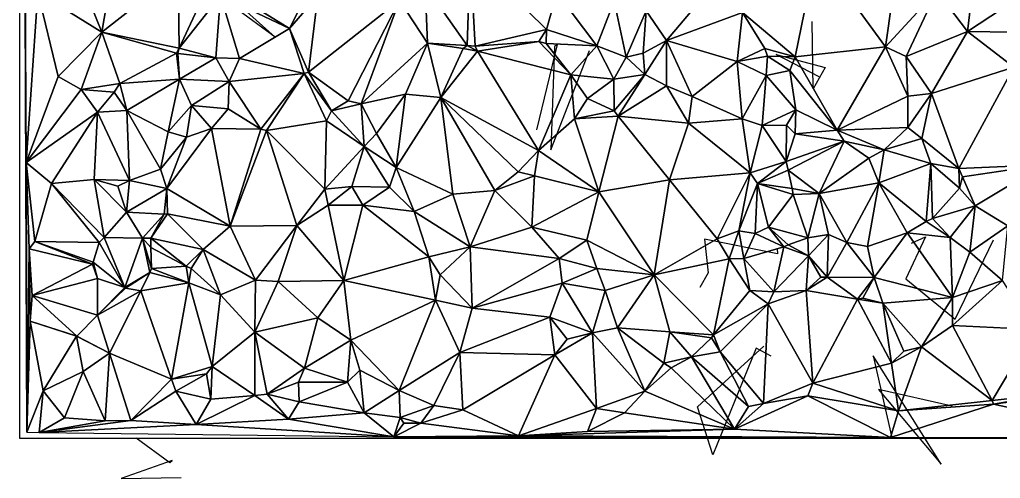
# Model space of a CAD drawing. Header units: metres. Extents: x -15.8 to 15, y -15.7 to 15.
# Drawn here: x -15 to 1.01, y -15.65 to -8.17 of the extents above; entities that cross this region are included whole.
import ezdxf

# ---------------------------------------------------------------- set-up
doc = ezdxf.new("R2010")
doc.units = ezdxf.units.M
for name, color, linetype in [('CRACKS', 1, 'Continuous'), ('STREET_MESH', 7, 'Continuous'), ('WATER_LINE', 5, 'Continuous')]:
    doc.layers.add(name, color=color, linetype=linetype)

msp = doc.modelspace()

# ---------------------------------------------------------------- linework, layer by layer
at = {"layer": 'CRACKS'}
for points in [[(-11.033, -7.741, 0.1), (-12.567, -6.872, 0.1), (-12.327, -7.108, 0.1), (-10.828, -8.455, 0.1), (-11.496, -7.964, 0.1)], [(-1.951, -9.101, 0.1), (-2.652, -8.736, 0.1), (-1.856, -8.946, 0.1), (-2.051, -9.294, 0.1), (-2.064, -8.195, 0.1)], [(-6.559, -9.962, 0.1), (-6.221, -8.57, 0.1), (-6.269, -8.603, 0.1), (-6.33, -10.289, 0.1), (-5.701, -8.668, 0.1)], [(-2.639, -11.905, 0.1), (-2.631, -11.99, 0.1), (-3.821, -11.75, 0.1), (-3.764, -12.297, 0.1), (-3.897, -12.539, 0.1)], [(-0.443, -11.815, 0.1), (-0.215, -11.711, 0.1), (-0.539, -12.398, 0.1), (0.269, -13.053, 0.1), (0.894, -11.758, 0.1)], [(-2.737, -13.66, 0.1), (-2.982, -13.527, 0.1), (-3.687, -15.269, 0.1), (-3.936, -14.484, 0.1), (-2.857, -13.493, 0.1)], [(0.218, -14.472, 0.1), (-0.982, -14.203, 0.1), (0.041, -15.422, 0.1), (-1.071, -13.651, 0.1), (-0.772, -14.962, 0.1)], [(-13.098, -14.989, 0.1), (-12.55, -15.394, 0.1), (-12.509, -15.362, 0.1), (-13.344, -15.653, 0.1), (-12.362, -15.639, 0.1)]]:
    msp.add_polyline3d(points, dxfattribs=at)
at = {"layer": 'STREET_MESH'}
for points in [[(-14.915, -6.55), (-14.985, 6.893), (-14.884, -14.901)], [(-14.915, -6.55), (-14.891, -10.498), (-14.702, -7.719)], [(-14.891, -10.498), (-14.915, -6.55), (-14.884, -14.901)], [(-0.645, -7.033), (-1.996, -7.067), (-0.869, -8.61)], [(-0.033, -7.695), (-0.645, -7.033), (-0.869, -8.61)], [(-8.383, -7.61), (-7.696, -8.588), (-7.648, -7.096)], [(-7.696, -8.588), (-7.563, -8.601), (-7.648, -7.096)], [(-7.648, -7.096), (-6.401, -8.33), (-6.233, -7.723)], [(-7.648, -7.096), (-7.563, -8.601), (-6.401, -8.33)], [(-2.345, -8.775), (-1.996, -7.067), (-3.201, -8.052)], [(-1.996, -7.067), (-2.345, -8.775), (-0.869, -8.61)], [(-13.46, -7.219), (-13.933, -7.68), (-13.66, -8.371)], [(-12.41, -7.391), (-13.46, -7.219), (-13.66, -8.371)], [(-12.396, -8.631), (-12.41, -7.391), (-13.66, -8.371)], [(-12.41, -7.391), (-12.396, -8.631), (-11.91, -7.585)], [(-3.565, -7.467), (-4.773, -8.024), (-4.444, -8.507)], [(-3.201, -8.052), (-3.565, -7.467), (-4.444, -8.507)], [(-13.66, -8.371), (-13.933, -7.68), (-14.702, -7.719)], [(-12.396, -8.631), (-11.722, -7.771), (-11.91, -7.585)], [(-11.722, -7.771), (-10.597, -8.311), (-11.627, -7.671)], [(-10.597, -8.311), (-10.247, -7.617), (-11.627, -7.671)], [(-10.247, -7.617), (-10.597, -8.311), (-10.133, -7.772)], [(-8.383, -7.61), (-8.798, -7.855), (-8.344, -8.552)], [(-7.696, -8.588), (-8.383, -7.61), (-8.344, -8.552)], [(0.466, -8.362), (0.567, -7.538), (-0.033, -7.695)], [(1.232, -7.858), (0.567, -7.538), (0.466, -8.362)], [(-14.891, -10.498), (-14.368, -9.096), (-14.702, -7.719)], [(-14.368, -9.096), (-13.66, -8.371), (-14.702, -7.719)], [(-11.798, -8.789), (-11.722, -7.771), (-12.396, -8.631)], [(-11.722, -7.771), (-11.798, -8.789), (-11.413, -8.8)], [(-10.597, -8.311), (-11.722, -7.771), (-11.413, -8.8)], [(-10.597, -8.311), (-10.286, -9.026), (-10.133, -7.772)], [(-10.286, -9.026), (-8.798, -7.855), (-10.133, -7.772)], [(-6.401, -8.33), (-5.58, -8.592), (-6.233, -7.723)], [(-5.58, -8.592), (-5.299, -7.867), (-6.233, -7.723)], [(-0.532, -8.767), (-0.033, -7.695), (-0.869, -8.61)], [(-0.532, -8.767), (0.466, -8.362), (-0.033, -7.695)], [(-8.798, -7.855), (-10.286, -9.026), (-9.64, -9.489)], [(-9.426, -9.541), (-8.798, -7.855), (-9.64, -9.489)], [(-8.798, -7.855), (-9.426, -9.541), (-8.344, -8.552)], [(-5.299, -7.867), (-5.58, -8.592), (-5.103, -8.777)], [(-4.773, -8.024), (-5.299, -7.867), (-5.103, -8.777)], [(1.232, -7.858), (0.466, -8.362), (1.203, -8.373)], [(-4.826, -8.716), (-4.773, -8.024), (-5.103, -8.777)], [(-4.773, -8.024), (-4.826, -8.716), (-4.444, -8.507)], [(-3.292, -8.852), (-3.201, -8.052), (-4.444, -8.507)], [(-3.292, -8.852), (-2.84, -8.64), (-3.201, -8.052)], [(-2.84, -8.64), (-2.345, -8.775), (-3.201, -8.052)], [(-10.355, -9.043), (-10.597, -8.311), (-11.413, -8.8)], [(-10.597, -8.311), (-10.355, -9.043), (-10.286, -9.026)], [(-14.368, -9.096), (-13.993, -9.306), (-13.66, -8.371)], [(-13.993, -9.306), (-13.363, -9.208), (-13.66, -8.371)], [(-12.44, -8.712), (-12.396, -8.631), (-13.66, -8.371)], [(-13.363, -9.208), (-12.44, -8.712), (-13.66, -8.371)], [(-6.401, -8.33), (-7.563, -8.601), (-6.527, -8.522)], [(-6.405, -8.558), (-6.401, -8.33), (-6.527, -8.522)], [(-6.405, -8.558), (-5.58, -8.592), (-6.401, -8.33)], [(0.466, -8.362), (-0.532, -8.767), (-0.12, -9.369)], [(1.222, -8.944), (0.466, -8.362), (-0.12, -9.369)], [(0.466, -8.362), (1.222, -8.944), (1.203, -8.373)], [(-12.44, -8.712), (-12.419, -8.72), (-12.396, -8.631)], [(-12.419, -8.72), (-11.798, -8.789), (-12.396, -8.631)], [(-9.426, -9.541), (-8.7, -9.382), (-8.344, -8.552)], [(-8.7, -9.382), (-8.126, -9.437), (-8.344, -8.552)], [(-7.759, -8.637), (-7.696, -8.588), (-8.344, -8.552)], [(-8.126, -9.437), (-7.759, -8.637), (-8.344, -8.552)], [(-7.759, -8.637), (-8.126, -9.437), (-7.528, -8.683)], [(-7.696, -8.588), (-7.759, -8.637), (-7.528, -8.683)], [(-7.563, -8.601), (-7.696, -8.588), (-7.528, -8.683)], [(-7.563, -8.601), (-7.528, -8.683), (-6.527, -8.522)], [(-7.528, -8.683), (-6.006, -9.065), (-6.527, -8.522)], [(-6.006, -9.065), (-6.405, -8.558), (-6.527, -8.522)], [(-5.58, -8.592), (-6.405, -8.558), (-6.006, -9.065)], [(-5.303, -9.139), (-5.58, -8.592), (-6.006, -9.065)], [(-5.58, -8.592), (-5.303, -9.139), (-5.103, -8.777)], [(-4.826, -8.716), (-4.796, -9.059), (-4.444, -8.507)], [(-4.796, -9.059), (-4.445, -9.244), (-4.444, -8.507)], [(-4.445, -9.244), (-4.025, -9.421), (-4.444, -8.507)], [(-4.025, -9.421), (-3.292, -8.852), (-4.444, -8.507)], [(-3.292, -8.852), (-2.794, -8.761), (-2.84, -8.64)], [(-2.794, -8.761), (-2.345, -8.775), (-2.84, -8.64)], [(-2.345, -8.775), (-1.658, -9.972), (-0.869, -8.61)], [(-1.658, -9.972), (-0.504, -9.413), (-0.869, -8.61)], [(-0.504, -9.413), (-0.532, -8.767), (-0.869, -8.61)], [(-12.389, -9.14), (-12.44, -8.712), (-13.363, -9.208)], [(-12.419, -8.72), (-12.44, -8.712), (-12.389, -9.14)], [(-11.798, -8.789), (-12.419, -8.72), (-12.389, -9.14)], [(-11.798, -8.789), (-12.389, -9.14), (-11.579, -9.175)], [(-11.413, -8.8), (-11.798, -8.789), (-11.579, -9.175)], [(-10.355, -9.043), (-11.413, -8.8), (-11.579, -9.175)], [(-8.126, -9.437), (-6.533, -10.3), (-7.528, -8.683)], [(-7.528, -8.683), (-6.533, -10.3), (-6.006, -9.065)], [(-5.303, -9.139), (-4.796, -9.059), (-5.103, -8.777)], [(-4.796, -9.059), (-4.826, -8.716), (-5.103, -8.777)], [(-2.817, -9.079), (-2.794, -8.761), (-3.292, -8.852)], [(-2.432, -8.995), (-2.794, -8.761), (-2.817, -9.079)], [(-2.794, -8.761), (-2.432, -8.995), (-2.345, -8.775)], [(-2.345, -8.775), (-2.432, -8.995), (-1.658, -9.972)], [(-0.532, -8.767), (-0.504, -9.413), (-0.12, -9.369)], [(-4.025, -9.421), (-3.206, -9.783), (-3.292, -8.852)], [(-3.206, -9.783), (-2.817, -9.079), (-3.292, -8.852)], [(1.222, -8.944), (-0.12, -9.369), (0.326, -10.598)], [(1.707, -10.534), (1.222, -8.944), (0.326, -10.598)], [(-13.993, -9.306), (-14.368, -9.096), (-14.891, -10.498)], [(-11.064, -9.954), (-10.355, -9.043), (-11.579, -9.175)], [(-11.064, -9.954), (-10.973, -9.976), (-10.355, -9.043)], [(-10.973, -9.976), (-9.991, -9.816), (-10.355, -9.043)], [(-10.355, -9.043), (-9.909, -9.654), (-10.286, -9.026)], [(-9.991, -9.816), (-9.909, -9.654), (-10.355, -9.043)], [(-10.286, -9.026), (-9.909, -9.654), (-9.64, -9.489)], [(-6.533, -10.3), (-5.945, -9.786), (-6.006, -9.065)], [(-5.733, -9.454), (-5.303, -9.139), (-6.006, -9.065)], [(-5.945, -9.786), (-5.733, -9.454), (-6.006, -9.065)], [(-4.796, -9.059), (-5.303, -9.139), (-5.298, -9.657)], [(-5.23, -9.741), (-4.796, -9.059), (-5.298, -9.657)], [(-4.445, -9.244), (-4.796, -9.059), (-5.23, -9.741)], [(-2.817, -9.079), (-3.206, -9.783), (-2.881, -9.895)], [(-2.332, -9.637), (-2.817, -9.079), (-2.881, -9.895)], [(-2.432, -8.995), (-2.817, -9.079), (-2.332, -9.637)], [(-2.432, -8.995), (-2.332, -9.637), (-1.658, -9.972)], [(-13.454, -9.349), (-13.363, -9.208), (-13.993, -9.306)], [(-13.363, -9.208), (-13.454, -9.349), (-13.249, -9.65)], [(-12.389, -9.14), (-13.363, -9.208), (-13.249, -9.65)], [(-12.573, -9.995), (-12.389, -9.14), (-13.249, -9.65)], [(-12.389, -9.14), (-12.573, -9.995), (-12.192, -9.569)], [(-12.389, -9.14), (-12.192, -9.569), (-11.579, -9.175)], [(-12.192, -9.569), (-11.596, -9.621), (-11.579, -9.175)], [(-11.596, -9.621), (-11.064, -9.954), (-11.579, -9.175)], [(-5.303, -9.139), (-5.733, -9.454), (-5.298, -9.657)], [(-4.083, -9.856), (-4.445, -9.244), (-5.23, -9.741)], [(-4.445, -9.244), (-4.083, -9.856), (-4.025, -9.421)], [(-13.73, -9.679), (-13.993, -9.306), (-14.891, -10.498)], [(-13.73, -9.679), (-13.454, -9.349), (-13.993, -9.306)], [(-13.454, -9.349), (-13.73, -9.679), (-13.249, -9.65)], [(-9.426, -9.541), (-9.176, -10.027), (-8.7, -9.382)], [(-9.176, -10.027), (-8.853, -10.577), (-8.7, -9.382)], [(-8.7, -9.382), (-8.853, -10.577), (-8.126, -9.437)], [(-8.126, -9.437), (-8.853, -10.577), (-7.932, -11.017)], [(-8.126, -9.437), (-7.932, -11.017), (-7.242, -10.955)], [(-6.863, -10.649), (-8.126, -9.437), (-7.242, -10.955)], [(-8.126, -9.437), (-6.863, -10.649), (-6.533, -10.3)], [(-4.083, -9.856), (-3.206, -9.783), (-4.025, -9.421)], [(-0.507, -9.925), (-0.504, -9.413), (-1.658, -9.972)], [(-0.507, -9.925), (-0.275, -10.104), (-0.12, -9.369)], [(-0.504, -9.413), (-0.507, -9.925), (-0.12, -9.369)], [(-0.12, -9.369), (-0.275, -10.104), (0.326, -10.598)], [(-12.573, -9.995), (-12.276, -10.082), (-12.192, -9.569)], [(-12.276, -10.082), (-11.866, -9.942), (-12.192, -9.569)], [(-11.866, -9.942), (-11.596, -9.621), (-12.192, -9.569)], [(-9.909, -9.654), (-9.426, -9.541), (-9.64, -9.489)], [(-9.909, -9.654), (-9.376, -10.237), (-9.426, -9.541)], [(-9.376, -10.237), (-9.176, -10.027), (-9.426, -9.541)], [(-5.733, -9.454), (-5.945, -9.786), (-5.298, -9.657)], [(-14.478, -10.84), (-13.73, -9.679), (-14.891, -10.498)], [(-13.73, -9.679), (-14.478, -10.84), (-13.783, -10.775)], [(-13.207, -10.794), (-13.73, -9.679), (-13.783, -10.775)], [(-13.73, -9.679), (-13.207, -10.794), (-13.249, -9.65)], [(-12.7, -10.608), (-12.573, -9.995), (-13.249, -9.65)], [(-13.207, -10.794), (-12.7, -10.608), (-13.249, -9.65)], [(-11.064, -9.954), (-11.596, -9.621), (-11.866, -9.942)], [(-9.376, -10.237), (-9.909, -9.654), (-9.991, -9.816)], [(-5.945, -9.786), (-5.23, -9.741), (-5.298, -9.657)], [(-5.55, -10.979), (-5.23, -9.741), (-5.945, -9.786)], [(-5.23, -9.741), (-5.55, -10.979), (-4.396, -10.781)], [(-4.083, -9.856), (-5.23, -9.741), (-4.396, -10.781)], [(-2.483, -9.891), (-2.332, -9.637), (-2.881, -9.895)], [(-2.483, -9.891), (-2.343, -10.032), (-2.332, -9.637)], [(-2.332, -9.637), (-2.343, -10.032), (-1.658, -9.972)], [(-9.991, -9.816), (-10.973, -9.976), (-10.018, -10.932)], [(-9.376, -10.237), (-9.991, -9.816), (-10.018, -10.932)], [(-5.55, -10.979), (-5.945, -9.786), (-6.533, -10.3)], [(-3.077, -10.665), (-4.083, -9.856), (-4.396, -10.781)], [(-3.206, -9.783), (-4.083, -9.856), (-3.077, -10.665)], [(-3.206, -9.783), (-3.077, -10.665), (-2.881, -9.895)], [(-3.077, -10.665), (-2.491, -10.48), (-2.881, -9.895)], [(-2.491, -10.48), (-2.483, -9.891), (-2.881, -9.895)], [(-2.343, -10.032), (-2.483, -9.891), (-2.491, -10.48)], [(-12.276, -10.082), (-12.573, -9.995), (-12.7, -10.608)], [(-12.595, -10.924), (-12.276, -10.082), (-12.7, -10.608)], [(-12.276, -10.082), (-12.595, -10.924), (-11.866, -9.942)], [(-12.595, -10.924), (-11.561, -11.535), (-11.866, -9.942)], [(-11.561, -11.535), (-11.064, -9.954), (-11.866, -9.942)], [(-11.064, -9.954), (-11.561, -11.535), (-10.973, -9.976)], [(-11.561, -11.535), (-10.476, -11.525), (-10.973, -9.976)], [(-10.973, -9.976), (-10.476, -11.525), (-10.018, -10.932)], [(-9.176, -10.027), (-9.376, -10.237), (-8.853, -10.577)], [(-1.543, -10.152), (-2.343, -10.032), (-2.491, -10.48)], [(-2.343, -10.032), (-1.543, -10.152), (-1.658, -9.972)], [(-0.894, -10.292), (-0.507, -9.925), (-1.658, -9.972)], [(-1.543, -10.152), (-0.894, -10.292), (-1.658, -9.972)], [(-0.275, -10.104), (-0.507, -9.925), (-0.894, -10.292)], [(-9.579, -10.887), (-9.376, -10.237), (-10.018, -10.932)], [(-8.965, -10.899), (-9.376, -10.237), (-9.579, -10.887)], [(-9.376, -10.237), (-8.965, -10.899), (-8.853, -10.577)], [(-2.46, -10.621), (-1.543, -10.152), (-2.491, -10.48)], [(-1.95, -11.003), (-1.543, -10.152), (-2.46, -10.621)], [(-1.139, -10.428), (-1.543, -10.152), (-1.95, -11.003)], [(-1.543, -10.152), (-1.139, -10.428), (-0.894, -10.292)], [(-0.275, -10.104), (-0.894, -10.292), (-0.128, -10.516)], [(0.326, -10.598), (-0.275, -10.104), (-0.128, -10.516)], [(-6.863, -10.649), (-6.596, -10.715), (-6.533, -10.3)], [(-6.596, -10.715), (-5.55, -10.979), (-6.533, -10.3)], [(-0.894, -10.292), (-1.139, -10.428), (-0.979, -10.83)], [(-0.894, -10.292), (-0.979, -10.83), (-0.128, -10.516)], [(-14.845, -11.908), (-14.891, -10.498), (-14.884, -14.901)], [(-14.752, -11.788), (-14.478, -10.84), (-14.891, -10.498)], [(-14.845, -11.908), (-14.752, -11.788), (-14.891, -10.498)], [(-2.491, -10.48), (-3.077, -10.665), (-2.958, -10.843)], [(-2.46, -10.621), (-2.491, -10.48), (-2.958, -10.843)], [(-1.139, -10.428), (-1.95, -11.003), (-0.979, -10.83)], [(-0.979, -10.83), (-0.208, -11.46), (-0.128, -10.516)], [(-0.208, -11.46), (-0.105, -11.413), (-0.128, -10.516)], [(0.339, -10.915), (0.326, -10.598), (-0.128, -10.516)], [(-0.105, -11.413), (0.339, -10.915), (-0.128, -10.516)], [(0.387, -10.733), (1.707, -10.534), (0.326, -10.598)], [(0.595, -11.207), (1.707, -10.534), (0.387, -10.733)], [(1.707, -10.534), (0.595, -11.207), (1.127, -11.532)], [(-13.207, -10.794), (-12.595, -10.924), (-12.7, -10.608)], [(-8.853, -10.577), (-8.965, -10.899), (-8.559, -11.3)], [(-8.853, -10.577), (-8.559, -11.3), (-7.932, -11.017)], [(-6.596, -10.715), (-6.863, -10.649), (-7.242, -10.955)], [(-6.64, -11.553), (-6.596, -10.715), (-7.242, -10.955)], [(-6.596, -10.715), (-6.64, -11.553), (-5.55, -10.979)], [(-3.077, -10.665), (-4.396, -10.781), (-3.615, -11.744)], [(-3.264, -11.611), (-3.077, -10.665), (-3.615, -11.744)], [(-3.077, -10.665), (-3.264, -11.611), (-2.958, -10.843)], [(-2.46, -10.621), (-2.958, -10.843), (-2.392, -10.921)], [(-1.95, -11.003), (-2.46, -10.621), (-2.392, -10.921)], [(0.339, -10.915), (0.387, -10.733), (0.326, -10.598)], [(-14.752, -11.788), (-13.7, -11.805), (-14.478, -10.84)], [(-14.478, -10.84), (-13.62, -11.719), (-13.783, -10.775)], [(-13.7, -11.805), (-13.62, -11.719), (-14.478, -10.84)], [(-13.397, -10.885), (-13.783, -10.775), (-13.257, -11.308)], [(-13.397, -10.885), (-13.207, -10.794), (-13.783, -10.775)], [(-13.783, -10.775), (-13.62, -11.719), (-13.257, -11.308)], [(-13.207, -10.794), (-13.397, -10.885), (-13.257, -11.308)], [(-12.595, -10.924), (-13.207, -10.794), (-13.257, -11.308)], [(-4.396, -10.781), (-5.55, -10.979), (-4.646, -12.33)], [(-4.396, -10.781), (-4.646, -12.33), (-3.615, -11.744)], [(-3.264, -11.611), (-2.994, -11.654), (-2.958, -10.843)], [(-2.994, -11.654), (-2.779, -11.555), (-2.958, -10.843)], [(-2.958, -10.843), (-2.379, -11.019), (-2.392, -10.921)], [(-2.779, -11.555), (-2.379, -11.019), (-2.958, -10.843)], [(-1.95, -11.003), (-1.501, -11.802), (-0.979, -10.83)], [(-0.979, -10.83), (-1.501, -11.802), (-1.162, -11.866)], [(-0.515, -11.646), (-0.979, -10.83), (-1.162, -11.866)], [(-0.515, -11.646), (-0.208, -11.46), (-0.979, -10.83)], [(0.339, -10.915), (0.595, -11.207), (0.387, -10.733)], [(-12.639, -11.342), (-12.595, -10.924), (-13.257, -11.308)], [(-12.595, -10.924), (-12.639, -11.342), (-12.585, -11.338)], [(-11.561, -11.535), (-12.595, -10.924), (-12.585, -11.338)], [(-10.476, -11.525), (-9.963, -11.192), (-10.018, -10.932)], [(-9.963, -11.192), (-9.579, -10.887), (-10.018, -10.932)], [(-9.579, -10.887), (-9.963, -11.192), (-9.4, -11.193)], [(-8.965, -10.899), (-9.579, -10.887), (-9.4, -11.193)], [(-8.559, -11.3), (-8.965, -10.899), (-9.4, -11.193)], [(-8.559, -11.3), (-7.645, -11.872), (-7.932, -11.017)], [(-7.932, -11.017), (-7.645, -11.872), (-7.242, -10.955)], [(-7.645, -11.872), (-6.64, -11.553), (-7.242, -10.955)], [(-5.55, -10.979), (-6.64, -11.553), (-5.745, -11.763)], [(-4.646, -12.33), (-5.55, -10.979), (-5.745, -11.763)], [(-2.379, -11.019), (-2.779, -11.555), (-2.138, -11.726)], [(-2.379, -11.019), (-1.95, -11.003), (-2.392, -10.921)], [(-1.95, -11.003), (-2.379, -11.019), (-2.138, -11.726)], [(-1.798, -11.672), (-1.95, -11.003), (-2.138, -11.726)], [(-1.798, -11.672), (-1.501, -11.802), (-1.95, -11.003)], [(-0.105, -11.413), (0.595, -11.207), (0.339, -10.915)], [(-10.476, -11.525), (-9.711, -12.421), (-9.963, -11.192)], [(-9.963, -11.192), (-9.711, -12.421), (-9.4, -11.193)], [(-9.711, -12.421), (-8.324, -12.039), (-9.4, -11.193)], [(-8.324, -12.039), (-8.559, -11.3), (-9.4, -11.193)], [(-13.62, -11.719), (-12.992, -11.73), (-13.257, -11.308)], [(-12.992, -11.73), (-12.639, -11.342), (-13.257, -11.308)], [(-12.992, -11.73), (-12.86, -11.734), (-12.639, -11.342)], [(-12.585, -11.338), (-12.86, -11.734), (-12.005, -11.92)], [(-12.639, -11.342), (-12.86, -11.734), (-12.585, -11.338)], [(-11.561, -11.535), (-12.585, -11.338), (-12.005, -11.92)], [(-8.324, -12.039), (-7.645, -11.872), (-8.559, -11.3)], [(0.188, -11.719), (0.595, -11.207), (-0.105, -11.413)], [(0.188, -11.719), (0.509, -11.96), (0.595, -11.207)], [(0.595, -11.207), (0.509, -11.96), (1.127, -11.532)], [(-0.515, -11.646), (0.188, -11.719), (-0.208, -11.46)], [(0.188, -11.719), (-0.105, -11.413), (-0.208, -11.46)], [(-11.152, -12.42), (-11.561, -11.535), (-12.005, -11.92)], [(-10.476, -11.525), (-11.561, -11.535), (-11.152, -12.42)], [(-10.476, -11.525), (-11.152, -12.42), (-10.78, -12.437)], [(-9.711, -12.421), (-10.476, -11.525), (-10.78, -12.437)], [(-6.64, -11.553), (-7.645, -11.872), (-6.195, -12.065)], [(-6.64, -11.553), (-6.195, -12.065), (-5.745, -11.763)], [(-3.42, -12.068), (-3.264, -11.611), (-3.615, -11.744)], [(-3.42, -12.068), (-3.182, -12.062), (-3.264, -11.611)], [(-3.264, -11.611), (-3.182, -12.062), (-2.994, -11.654)], [(-2.994, -11.654), (-3.182, -12.062), (-2.528, -11.874)], [(-2.779, -11.555), (-2.994, -11.654), (-2.528, -11.874)], [(-2.138, -11.726), (-2.779, -11.555), (-2.46, -11.844)], [(-2.46, -11.844), (-2.779, -11.555), (-2.528, -11.874)], [(-2.128, -12.021), (-1.798, -11.672), (-2.138, -11.726)], [(-1.819, -12.368), (-1.798, -11.672), (-2.128, -12.021)], [(-1.501, -11.802), (-1.798, -11.672), (-1.819, -12.368)], [(-1.052, -12.376), (-0.515, -11.646), (-1.162, -11.866)], [(-0.515, -11.646), (-1.052, -12.376), (0.224, -12.701)], [(0.188, -11.719), (-0.515, -11.646), (0.224, -12.701)], [(0.509, -11.96), (1.04, -12.426), (1.127, -11.532)], [(-13.812, -12.155), (-14.752, -11.788), (-14.845, -11.908)], [(-14.752, -11.788), (-13.798, -12.124), (-13.7, -11.805)], [(-13.812, -12.155), (-13.798, -12.124), (-14.752, -11.788)], [(-13.7, -11.805), (-13.798, -12.124), (-13.285, -12.539)], [(-13.62, -11.719), (-13.7, -11.805), (-13.285, -12.539)], [(-12.992, -11.73), (-13.62, -11.719), (-13.285, -12.539)], [(-12.877, -12.291), (-12.992, -11.73), (-13.285, -12.539)], [(-12.992, -11.73), (-12.877, -12.291), (-12.846, -12.225)], [(-12.857, -11.883), (-12.992, -11.73), (-12.846, -12.225)], [(-12.86, -11.734), (-12.992, -11.73), (-12.857, -11.883)], [(-12.86, -11.734), (-12.28, -12.192), (-12.005, -11.92)], [(-12.86, -11.734), (-12.857, -11.883), (-12.28, -12.192)], [(-6.195, -12.065), (-5.578, -12.227), (-5.745, -11.763)], [(-5.578, -12.227), (-4.646, -12.33), (-5.745, -11.763)], [(-4.646, -12.33), (-3.42, -12.068), (-3.615, -11.744)], [(-2.128, -12.021), (-2.138, -11.726), (-2.46, -11.844)], [(-1.052, -12.376), (-1.501, -11.802), (-1.819, -12.368)], [(-1.501, -11.802), (-1.052, -12.376), (-1.162, -11.866)], [(0.509, -11.96), (0.188, -11.719), (0.224, -12.701)], [(-14.826, -13.085), (-14.845, -11.908), (-14.884, -14.901)], [(-14.845, -11.908), (-14.826, -13.085), (-14.795, -12.668)], [(-13.812, -12.155), (-14.845, -11.908), (-14.795, -12.668)], [(-12.28, -12.192), (-12.857, -11.883), (-12.846, -12.225)], [(-12.28, -12.192), (-12.201, -12.225), (-12.005, -11.92)], [(-12.005, -11.92), (-12.201, -12.225), (-11.723, -12.659)], [(-11.152, -12.42), (-12.005, -11.92), (-11.723, -12.659)], [(-7.645, -11.872), (-8.324, -12.039), (-8.138, -12.33)], [(-7.645, -11.872), (-8.138, -12.33), (-7.615, -12.874)], [(-6.195, -12.065), (-7.645, -11.872), (-7.615, -12.874)], [(-3.182, -12.062), (-2.691, -12.606), (-2.528, -11.874)], [(-2.691, -12.606), (-2.128, -12.021), (-2.528, -11.874)], [(-2.128, -12.021), (-2.46, -11.844), (-2.528, -11.874)], [(0.509, -11.96), (0.224, -12.701), (1.04, -12.426)], [(-13.726, -12.388), (-13.812, -12.155), (-14.795, -12.668)], [(-13.798, -12.124), (-13.812, -12.155), (-13.726, -12.388)], [(-13.798, -12.124), (-13.726, -12.388), (-13.285, -12.539)], [(-9.711, -12.421), (-8.213, -12.744), (-8.324, -12.039)], [(-8.324, -12.039), (-8.213, -12.744), (-8.138, -12.33)], [(-6.195, -12.065), (-7.615, -12.874), (-6.148, -12.469)], [(-5.578, -12.227), (-6.195, -12.065), (-6.148, -12.469)], [(-3.677, -13.31), (-3.42, -12.068), (-4.646, -12.33)], [(-3.42, -12.068), (-3.677, -13.31), (-3.082, -12.585)], [(-3.182, -12.062), (-3.42, -12.068), (-3.082, -12.585)], [(-3.182, -12.062), (-3.082, -12.585), (-2.691, -12.606)], [(-2.166, -12.585), (-2.128, -12.021), (-2.691, -12.606)], [(-1.925, -12.368), (-2.128, -12.021), (-2.166, -12.585)], [(-1.925, -12.368), (-1.819, -12.368), (-2.128, -12.021)], [(-13.272, -12.551), (-12.877, -12.291), (-13.285, -12.539)], [(-12.877, -12.291), (-13.272, -12.551), (-13.023, -12.593)], [(-12.877, -12.291), (-13.023, -12.593), (-12.24, -12.46)], [(-12.846, -12.225), (-12.877, -12.291), (-12.24, -12.46)], [(-12.28, -12.192), (-12.846, -12.225), (-12.24, -12.46)], [(-12.201, -12.225), (-12.28, -12.192), (-12.24, -12.46)], [(-12.201, -12.225), (-12.24, -12.46), (-11.723, -12.659)], [(-5.445, -12.587), (-5.578, -12.227), (-6.148, -12.469)], [(-4.646, -12.33), (-5.578, -12.227), (-5.445, -12.587)], [(-13.727, -12.988), (-13.726, -12.388), (-14.795, -12.668)], [(-13.726, -12.388), (-13.727, -12.988), (-13.285, -12.539)], [(-12.24, -12.46), (-13.023, -12.593), (-12.522, -14.033)], [(-11.856, -13.825), (-12.24, -12.46), (-12.522, -14.033)], [(-12.24, -12.46), (-11.856, -13.825), (-11.723, -12.659)], [(-11.161, -13.265), (-11.152, -12.42), (-11.723, -12.659)], [(-11.152, -12.42), (-11.161, -13.265), (-10.78, -12.437)], [(-11.161, -13.265), (-10.134, -13.032), (-10.78, -12.437)], [(-10.134, -13.032), (-9.711, -12.421), (-10.78, -12.437)], [(-9.711, -12.421), (-10.134, -13.032), (-9.596, -13.396)], [(-8.213, -12.744), (-9.711, -12.421), (-9.596, -13.396)], [(-8.138, -12.33), (-8.213, -12.744), (-7.615, -12.874)], [(-7.615, -12.874), (-6.345, -13.024), (-6.148, -12.469)], [(-6.345, -13.024), (-5.65, -13.276), (-6.148, -12.469)], [(-5.65, -13.276), (-5.445, -12.587), (-6.148, -12.469)], [(-4.646, -12.33), (-5.445, -12.587), (-5.241, -13.197)], [(-4.388, -13.263), (-4.646, -12.33), (-5.241, -13.197)], [(-4.388, -13.263), (-3.677, -13.31), (-4.646, -12.33)], [(-1.324, -12.73), (-1.819, -12.368), (-2.166, -12.585)], [(-1.819, -12.368), (-1.925, -12.368), (-2.166, -12.585)], [(-1.052, -12.376), (-1.819, -12.368), (-1.324, -12.73)], [(-1.237, -12.712), (-1.052, -12.376), (-1.324, -12.73)], [(-1.052, -12.376), (-1.237, -12.712), (-0.911, -12.793)], [(0.224, -12.701), (-1.052, -12.376), (-0.911, -12.793)], [(1.564, -13.222), (1.04, -12.426), (0.221, -13.16)], [(1.04, -12.426), (0.224, -12.701), (0.221, -13.16)], [(-13.727, -12.988), (-13.272, -12.551), (-13.285, -12.539)], [(-13.023, -12.593), (-13.272, -12.551), (-13.727, -12.988)], [(-13.534, -13.611), (-13.023, -12.593), (-13.727, -12.988)], [(-13.023, -12.593), (-13.534, -13.611), (-12.522, -14.033)], [(-5.445, -12.587), (-5.65, -13.276), (-5.241, -13.197)], [(-3.082, -12.585), (-3.677, -13.31), (-2.782, -12.802)], [(-2.691, -12.606), (-3.082, -12.585), (-2.782, -12.802)], [(-2.166, -12.585), (-2.691, -12.606), (-2.782, -12.802)], [(-2.058, -14.101), (-2.166, -12.585), (-2.782, -12.802)], [(-2.058, -14.101), (-1.324, -12.73), (-2.166, -12.585)], [(-14.826, -13.085), (-14.067, -13.33), (-14.795, -12.668)], [(-14.067, -13.33), (-13.727, -12.988), (-14.795, -12.668)], [(-11.856, -13.825), (-11.161, -13.265), (-11.723, -12.659)], [(-8.808, -14.221), (-8.213, -12.744), (-9.596, -13.396)], [(-7.817, -13.601), (-8.213, -12.744), (-8.808, -14.221)], [(-8.213, -12.744), (-7.817, -13.601), (-7.615, -12.874)], [(-3.677, -13.31), (-3.568, -13.585), (-2.782, -12.802)], [(-3.568, -13.585), (-2.862, -14.431), (-2.782, -12.802)], [(-2.862, -14.431), (-2.058, -14.101), (-2.782, -12.802)], [(-0.773, -13.771), (-1.324, -12.73), (-2.058, -14.101)], [(-1.237, -12.712), (-1.324, -12.73), (-0.911, -12.793)], [(-1.324, -12.73), (-0.773, -13.771), (-0.911, -12.793)], [(-0.28, -13.504), (0.224, -12.701), (-0.911, -12.793)], [(-0.572, -13.578), (-0.28, -13.504), (-0.911, -12.793)], [(-0.773, -13.771), (-0.572, -13.578), (-0.911, -12.793)], [(0.224, -12.701), (-0.28, -13.504), (0.221, -13.16)], [(-7.817, -13.601), (-6.345, -13.024), (-7.615, -12.874)], [(-14.614, -14.225), (-14.826, -13.085), (-14.884, -14.901)], [(-14.07, -13.333), (-14.826, -13.085), (-14.614, -14.225)], [(-14.07, -13.333), (-14.067, -13.33), (-14.826, -13.085)], [(-14.067, -13.33), (-13.534, -13.611), (-13.727, -12.988)], [(-10.134, -13.032), (-11.161, -13.265), (-10.352, -13.854)], [(-9.596, -13.396), (-10.134, -13.032), (-10.352, -13.854)], [(-6.345, -13.024), (-7.817, -13.601), (-6.264, -13.638)], [(-6.345, -13.024), (-6.264, -13.638), (-6.064, -13.382)], [(-5.65, -13.276), (-6.345, -13.024), (-6.064, -13.382)], [(-11.161, -13.265), (-11.856, -13.825), (-11.16, -14.3)], [(-10.961, -14.277), (-11.161, -13.265), (-11.16, -14.3)], [(-11.161, -13.265), (-10.961, -14.277), (-10.352, -13.854)], [(-6.264, -13.638), (-5.65, -13.276), (-6.064, -13.382)], [(-5.65, -13.276), (-6.264, -13.638), (-5.583, -14.511)], [(-5.65, -13.276), (-4.796, -14.229), (-5.241, -13.197)], [(-4.796, -14.229), (-5.65, -13.276), (-5.583, -14.511)], [(-4.489, -13.772), (-4.388, -13.263), (-5.241, -13.197)], [(-4.796, -14.229), (-4.489, -13.772), (-5.241, -13.197)], [(-4.489, -13.772), (-4.037, -13.67), (-4.388, -13.263)], [(-4.388, -13.263), (-3.708, -13.36), (-3.677, -13.31)], [(-4.037, -13.67), (-3.708, -13.36), (-4.388, -13.263)], [(-0.28, -13.504), (0.872, -14.384), (0.221, -13.16)], [(0.872, -14.384), (1.564, -13.222), (0.221, -13.16)], [(1.564, -13.222), (0.872, -14.384), (1.844, -14.272)], [(-13.96, -13.91), (-14.07, -13.333), (-14.614, -14.225)], [(-14.07, -13.333), (-13.534, -13.611), (-14.067, -13.33)], [(-13.534, -13.611), (-14.07, -13.333), (-13.96, -13.91)], [(-9.648, -14.083), (-9.596, -13.396), (-10.352, -13.854)], [(-9.648, -14.083), (-9.447, -13.887), (-9.596, -13.396)], [(-9.447, -13.887), (-8.808, -14.221), (-9.596, -13.396)], [(-3.708, -13.36), (-4.037, -13.67), (-3.568, -13.585)], [(-3.708, -13.36), (-3.568, -13.585), (-3.677, -13.31)], [(-7.817, -13.601), (-8.808, -14.221), (-8.238, -14.464)], [(-7.768, -14.533), (-7.817, -13.601), (-8.238, -14.464)], [(-7.817, -13.601), (-7.768, -14.533), (-6.264, -13.638)], [(-3.568, -13.585), (-4.037, -13.67), (-3.106, -14.48)], [(-2.862, -14.431), (-3.568, -13.585), (-3.106, -14.48)], [(-0.28, -13.504), (-0.773, -13.771), (-0.656, -14.55)], [(-0.773, -13.771), (-0.28, -13.504), (-0.572, -13.578)], [(0.872, -14.384), (-0.28, -13.504), (-0.656, -14.55)], [(-13.534, -13.611), (-13.96, -13.91), (-13.602, -14.713)], [(-13.186, -14.709), (-13.534, -13.611), (-13.602, -14.713)], [(-12.522, -14.033), (-13.534, -13.611), (-13.186, -14.709)], [(-6.264, -13.638), (-7.768, -14.533), (-6.858, -14.958)], [(-6.264, -13.638), (-6.858, -14.958), (-5.583, -14.511)], [(-4.037, -13.67), (-4.489, -13.772), (-4.366, -13.849)], [(-4.037, -13.67), (-4.366, -13.849), (-3.334, -14.852)], [(-4.037, -13.67), (-3.334, -14.852), (-3.106, -14.48)], [(-14.267, -14.666), (-13.96, -13.91), (-14.614, -14.225)], [(-13.96, -13.91), (-14.267, -14.666), (-13.602, -14.713)], [(-11.948, -13.948), (-11.856, -13.825), (-12.522, -14.033)], [(-11.856, -13.825), (-11.948, -13.948), (-11.881, -14.36)], [(-11.16, -14.3), (-11.856, -13.825), (-11.881, -14.36)], [(-10.961, -14.277), (-10.447, -14.081), (-10.352, -13.854)], [(-10.447, -14.081), (-9.648, -14.083), (-10.352, -13.854)], [(-9.447, -13.887), (-9.648, -14.083), (-9.375, -14.584)], [(-8.808, -14.221), (-9.447, -13.887), (-9.375, -14.584)], [(-4.489, -13.772), (-4.796, -14.229), (-4.366, -13.849)], [(-4.366, -13.849), (-4.796, -14.229), (-3.334, -14.852)], [(-0.773, -13.771), (-2.058, -14.101), (-0.656, -14.55)], [(-12.45, -14.229), (-12.522, -14.033), (-13.186, -14.709)], [(-12.45, -14.229), (-11.948, -13.948), (-12.522, -14.033)], [(-11.948, -13.948), (-12.45, -14.229), (-11.881, -14.36)], [(-10.447, -14.081), (-10.961, -14.277), (-10.438, -14.406)], [(-9.648, -14.083), (-10.447, -14.081), (-10.438, -14.406)], [(-9.648, -14.083), (-10.438, -14.406), (-9.375, -14.584)], [(-14.679, -14.904), (-14.614, -14.225), (-14.884, -14.901)], [(-14.267, -14.666), (-14.614, -14.225), (-14.679, -14.904)], [(-12.121, -14.774), (-12.45, -14.229), (-13.186, -14.709)], [(-12.45, -14.229), (-12.121, -14.774), (-11.881, -14.36)], [(-8.787, -14.66), (-8.808, -14.221), (-9.375, -14.584)], [(-8.808, -14.221), (-8.787, -14.66), (-8.238, -14.464)], [(-4.796, -14.229), (-5.583, -14.511), (-5.129, -14.582)], [(-3.334, -14.852), (-4.796, -14.229), (-5.129, -14.582)], [(-2.058, -14.101), (-2.862, -14.431), (-2.138, -14.306)], [(-0.656, -14.55), (-2.058, -14.101), (-2.138, -14.306)], [(-12.121, -14.774), (-11.16, -14.3), (-11.881, -14.36)], [(-11.16, -14.3), (-12.121, -14.774), (-10.614, -14.687)], [(-10.961, -14.277), (-11.16, -14.3), (-10.614, -14.687)], [(-10.438, -14.406), (-10.961, -14.277), (-10.614, -14.687)], [(-3.334, -14.852), (-0.787, -14.984), (-2.138, -14.306)], [(-2.862, -14.431), (-3.334, -14.852), (-2.138, -14.306)], [(-0.787, -14.984), (-0.656, -14.55), (-2.138, -14.306)], [(0.872, -14.384), (-0.656, -14.55), (0.891, -14.44)], [(1.844, -14.272), (0.872, -14.384), (0.891, -14.44)], [(1.927, -14.3), (1.844, -14.272), (0.891, -14.44)], [(1.927, -14.3), (0.891, -14.44), (3.437, -14.995)], [(-10.438, -14.406), (-10.614, -14.687), (-9.375, -14.584)], [(-8.787, -14.66), (-8.454, -14.749), (-8.238, -14.464)], [(-8.454, -14.749), (-7.768, -14.533), (-8.238, -14.464)], [(-7.768, -14.533), (-8.454, -14.749), (-6.858, -14.958)], [(-5.583, -14.511), (-6.858, -14.958), (-5.735, -14.885)], [(-5.583, -14.511), (-5.735, -14.885), (-5.129, -14.582)], [(-3.334, -14.852), (-2.862, -14.431), (-3.106, -14.48)], [(0.891, -14.44), (-0.787, -14.984), (3.437, -14.995)], [(-0.656, -14.55), (-0.787, -14.984), (0.891, -14.44)], [(-14.267, -14.666), (-14.679, -14.904), (-13.602, -14.713)], [(-14.679, -14.904), (-13.186, -14.709), (-13.602, -14.713)], [(-12.121, -14.774), (-13.186, -14.709), (-14.679, -14.904)], [(-10.614, -14.687), (-12.121, -14.774), (-8.894, -14.975)], [(-10.614, -14.687), (-8.894, -14.975), (-9.375, -14.584)], [(-8.894, -14.975), (-8.787, -14.66), (-9.375, -14.584)], [(-8.73, -14.754), (-8.787, -14.66), (-8.894, -14.975)], [(-8.73, -14.754), (-8.454, -14.749), (-8.787, -14.66)], [(-5.735, -14.885), (-3.334, -14.852), (-5.129, -14.582)], [(-8.894, -14.975), (-12.121, -14.774), (-14.679, -14.904)], [(-6.858, -14.958), (-8.454, -14.749), (-8.894, -14.975)], [(-8.454, -14.749), (-8.73, -14.754), (-8.894, -14.975)], [(-6.858, -14.958), (-3.334, -14.852), (-5.735, -14.885)], [(-3.334, -14.852), (-6.858, -14.958), (-0.787, -14.984)], [(-6.858, -14.958), (-8.894, -14.975), (-0.787, -14.984)], [(-0.787, -14.984), (-8.894, -14.975), (3.437, -14.995)]]:
    msp.add_3dface(points, dxfattribs=at)
at = {"layer": 'WATER_LINE'}
msp.add_3dface([(-14.999, -14.995, 0.05), (14.996, -14.995, 0.05), (14.996, 14.997, 0.05), (-14.999, 14.997, 0.05)], dxfattribs=at)

doc.saveas('drawing.dxf')
